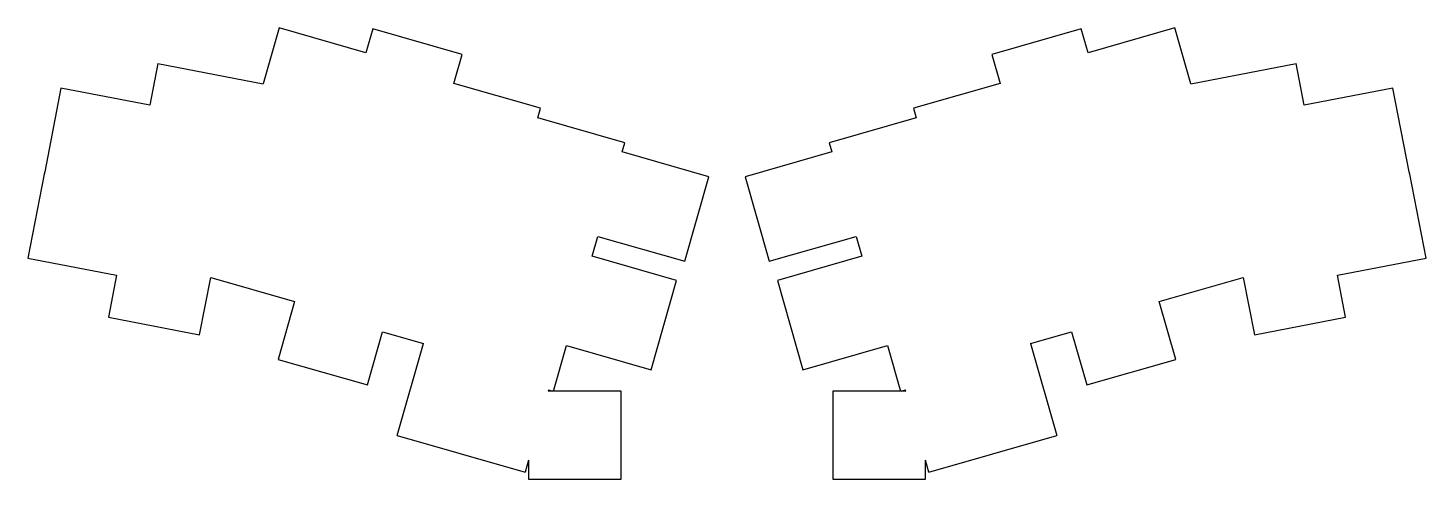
# Model space of a CAD drawing. Header units: millimetres. Extents: x -11 to 268, y -51 to 39.
import ezdxf

# ---------------------------------------------------------------- set-up
doc = ezdxf.new("R2010")
doc.units = ezdxf.units.MM

msp = doc.modelspace()

# ---------------------------------------------------------------- linework, layer by layer
for p, q in [((39.28, 39), (36.1, 27.87)), ((56.59, 34.03), (39.28, 39)), ((57.96, 38.84), (56.59, 34.03)), ((75.75, 33.74), (57.96, 38.84)), ((199.1, 38.84), (181.32, 33.74)), ((200.48, 34.03), (199.1, 38.84)), ((217.78, 39), (200.48, 34.03)), ((220.97, 27.87), (217.78, 39)), ((74.09, 27.97), (75.75, 33.74)), ((181.32, 33.74), (182.97, 27.97)), ((15.12, 31.95), (13.5, 23.61)), ((15.12, 31.95), (36.1, 27.87)), ((220.97, 27.87), (241.94, 31.95)), ((243.56, 23.61), (241.94, 31.95)), ((91.4, 23.01), (74.09, 27.97)), ((182.97, 27.97), (165.67, 23.01)), ((-4.17, 27.04), (-7.41, 10.35)), ((13.5, 23.61), (-4.17, 27.04)), ((261.23, 27.04), (243.56, 23.61)), ((264.48, 10.35), (261.23, 27.04)), ((90.85, 21.09), (91.4, 23.01)), ((165.67, 23.01), (166.22, 21.09)), ((108.15, 16.13), (90.85, 21.09)), ((166.22, 21.09), (148.92, 16.13)), ((107.62, 14.3), (108.15, 16.13)), ((124.93, 9.34), (107.62, 14.3)), ((149.44, 14.3), (132.14, 9.34)), ((148.92, 16.13), (149.44, 14.3)), ((-7.51, 9.86), (-10.75, -6.82)), ((-7.41, 10.35), (-7.51, 9.86)), ((120.1, -7.48), (124.93, 9.34)), ((132.14, 9.34), (136.96, -7.48)), ((264.57, 9.86), (264.48, 10.35)), ((267.81, -6.82), (264.57, 9.86)), ((101.67, -6.46), (102.8, -2.52)), ((102.8, -2.52), (120.1, -7.48)), ((136.96, -7.48), (154.26, -2.52)), ((154.26, -2.52), (155.39, -6.46)), ((-10.75, -6.82), (6.92, -10.26)), ((118.49, -11.28), (101.67, -6.46)), ((155.39, -6.46), (138.57, -11.28)), ((250.15, -10.26), (267.81, -6.82)), ((6.92, -10.26), (5.3, -18.6)), ((23.46, -22.13), (25.68, -10.68)), ((25.68, -10.68), (42.39, -15.47)), ((214.67, -15.47), (231.38, -10.68)), ((231.38, -10.68), (233.61, -22.13)), ((251.77, -18.6), (250.15, -10.26)), ((113.39, -29.07), (118.49, -11.28)), ((138.57, -11.28), (143.67, -29.07)), ((42.39, -15.47), (39.08, -27.01)), ((217.98, -27.01), (214.67, -15.47)), ((5.3, -18.6), (23.46, -22.13)), ((233.61, -22.13), (251.77, -18.6)), ((56.87, -32.1), (59.9, -21.53)), ((59.9, -21.53), (68.07, -23.87)), ((189, -23.87), (197.17, -21.53)), ((197.17, -21.53), (200.2, -32.1)), ((62.83, -42.14), (68.07, -23.87)), ((93.96, -33.34), (96.57, -24.24)), ((96.57, -24.24), (113.39, -29.07)), ((143.67, -29.07), (160.49, -24.24)), ((160.49, -24.24), (163.1, -33.34)), ((189, -23.87), (194.23, -42.14)), ((39.08, -27.01), (56.87, -32.1)), ((200.2, -32.1), (217.98, -27.01)), ((92.99, -33.1), (92.92, -33.34)), ((93.81, -33.34), (92.92, -33.34)), ((92.99, -33.1), (93.81, -33.34)), ((107.47, -33.34), (93.96, -33.34)), ((107.47, -50.84), (107.47, -33.34)), ((163.1, -33.34), (149.59, -33.34)), ((149.59, -33.34), (149.59, -50.84)), ((163.25, -33.34), (164.07, -33.1)), ((164.14, -33.34), (163.25, -33.34)), ((164.14, -33.34), (164.07, -33.1)), ((62.83, -42.14), (88.31, -49.44)), ((168.76, -49.44), (194.23, -42.14)), ((88.97, -47.11), (88.31, -49.44)), ((88.97, -47.11), (88.97, -50.84)), ((168.76, -49.44), (168.09, -47.11)), ((168.09, -50.84), (168.09, -47.11)), ((88.97, -50.84), (107.47, -50.84)), ((149.59, -50.84), (168.09, -50.84))]:
    msp.add_line(p, q)

doc.saveas('drawing.dxf')
